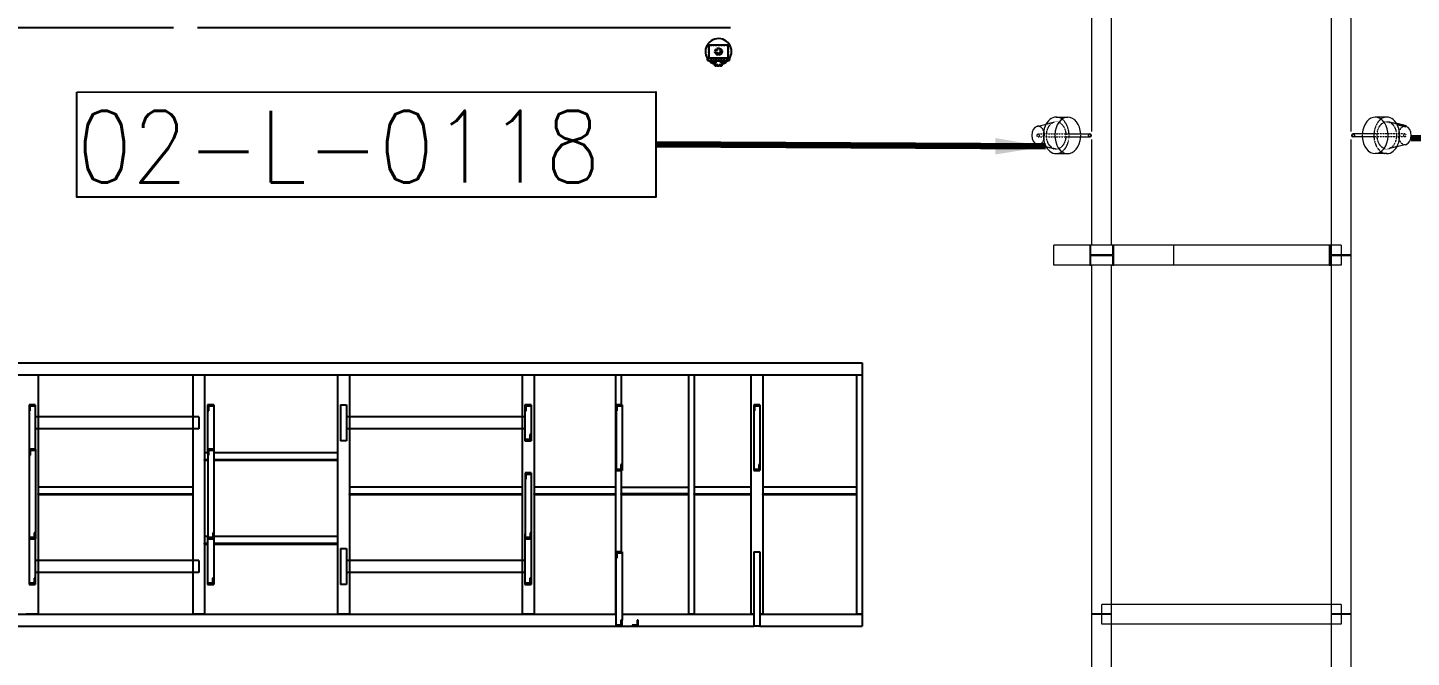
# Model space of a CAD drawing. Header units: inches. Extents: x 19 to 689223, y 34 to 210034.
# Drawn here: x 136505 to 147594, y 149116 to 154164 of the extents above; entities that cross this region are included whole.
import ezdxf

# ---------------------------------------------------------------- set-up
doc = ezdxf.new("R2010")
doc.units = ezdxf.units.IN
doc.header["$MEASUREMENT"] = 0
doc.linetypes.add('CABLEROUTEALL-EMBED 1_DWG$0$HIDDEN2', pattern=[0.1875, 0.125, -0.0625])
doc.linetypes.add('LIGHTINGLAYOUTPROGRESSUNIT-EMBED 1_DWG$0$HIDDEN2', pattern=[0.1875, 0.125, -0.0625])
for name, color, linetype in [('_Auto', 7, 'Continuous'), ('CABLEROUTEALL-EMBED 1_DWG$0$DwgTemplate', 7, 'Continuous'), ('Pointers', 136, 'Continuous')]:
    doc.layers.add(name, color=color, linetype=linetype)
doc.layers.add('Layout', color=6, linetype='Continuous', lineweight=20)
doc.layers.add('Pipe Rack Lighting', color=1, linetype='Continuous', lineweight=5)
doc.styles.add('HZTXT', font='txt_qlt.shx', dxfattribs={"width": 0.7, "bigfont": 'hztxt.shx'})
doc.dimstyles.new('ISO-25', dxfattribs={"dimtxt": 1000, "dimasz": 2.5, "dimexe": 1.25, "dimexo": 0.625, "dimtad": 1, "dimlfac": 1.016, "dimtxsty": 'HZTXT', "dimcen": 2.5, "dimclrd": 4, "dimclre": 4, "dimclrt": 4, "dimadec": 4, "dimazin": 0, "dimtfac": 1, "dimtmove": 0, "dimatfit": 3, "dimfxl": 1, "dimlwd": -1, "dimlwe": -1, "dimarcsym": 0})

msp = doc.modelspace()

# ---------------------------------------------------------------- linework, layer by layer
at = {"layer": '_Auto', "color": 7, "linetype": 'Continuous'}
msp.add_lwpolyline([(136897.6876, 153648.3404), (141538.6789, 153649.1071), (141538.6789, 152806.2752), (136897.6876, 152805.5086)], close=True, dxfattribs=at)
at = {"layer": 'CABLEROUTEALL-EMBED 1_DWG$0$DwgTemplate', "color": 9, "linetype": 'Continuous'}
for p, q in [((135226.0062, 154164.2044), (137673.8884, 154164.2044)), ((137865.8667, 154164.2044), (142137.2274, 154164.2044)), ((142128.5883, 153920.8718), (141953.888, 153920.8718)), ((142128.5883, 153920.8718), (141953.888, 153920.8718)), ((141953.888, 153920.8718), (141953.888, 153901.674)), ((141953.888, 153920.8718), (141953.888, 153901.674)), ((142118.0295, 154023.5802), (141964.4468, 154023.5802)), ((142118.0295, 154023.5802), (141964.4468, 154023.5802)), ((141964.4468, 154023.5802), (141964.4468, 153920.8718)), ((141964.4468, 154023.5802), (141964.4468, 153920.8718)), ((142118.0295, 153920.8718), (142118.0295, 154023.5802)), ((142118.0295, 153920.8718), (142118.0295, 154023.5802)), ((142128.5883, 153901.674), (142128.5883, 153920.8718)), ((142128.5883, 153901.674), (142128.5883, 153920.8718)), ((141953.888, 153901.674), (142128.5883, 153901.674)), ((141953.888, 153901.674), (142128.5883, 153901.674)), ((141983.6447, 153882.4761), (141983.6447, 153901.674)), ((142022.0403, 153882.4761), (141983.6447, 153882.4761)), ((142022.0403, 153882.4761), (141983.6447, 153882.4761)), ((142002.8425, 153901.674), (142002.8425, 153898.7943)), ((142002.8425, 153901.674), (142002.8425, 153898.7943)), ((142002.8425, 153898.7943), (142079.6339, 153898.7943)), ((142002.8425, 153898.7943), (142079.6339, 153898.7943)), ((142012.4414, 153858.4788), (142012.4414, 153882.4761)), ((142070.0349, 153858.4788), (142012.4414, 153858.4788)), ((142070.0349, 153858.4788), (142012.4414, 153858.4788)), ((142022.0403, 153882.4761), (142022.0403, 153898.7943)), ((142040.0606, 153898.3143), (142040.0606, 153898.7943)), ((142040.0606, 153898.3143), (142040.0606, 153898.7943)), ((142073.9979, 153898.3143), (142040.0606, 153898.3143)), ((142040.0606, 153898.3143), (142073.9979, 153898.3143)), ((142060.436, 153882.4761), (142060.436, 153898.3143)), ((142098.8317, 153882.4761), (142060.436, 153882.4761)), ((142098.8317, 153882.4761), (142060.436, 153882.4761)), ((142070.0349, 153858.4788), (142070.0349, 153882.4761)), ((142073.9979, 153898.7943), (142073.9979, 153898.3143)), ((142073.9979, 153898.7943), (142073.9979, 153898.3143)), ((142073.9979, 153898.3143), (142075.3554, 153898.3143)), ((142073.9979, 153898.3143), (142075.3554, 153898.3143)), ((142075.3554, 153898.3143), (142075.3554, 153898.7943)), ((142075.3554, 153898.3143), (142075.3554, 153898.7943)), ((142079.6339, 153898.7943), (142079.6339, 153901.674)), ((142079.6339, 153898.7943), (142079.6339, 153901.674)), ((142098.8317, 153882.4761), (142098.8317, 153901.674)), ((135034.0278, 151476.5548), (143193.1084, 151476.5548)), ((135034.0278, 151380.5656), (143193.1084, 151380.5656)), ((136493.0634, 151380.5656), (136589.0526, 151380.5656)), ((136589.0526, 151380.5656), (136589.0526, 149460.7819)), ((137827.313, 151380.5656), (137923.3022, 151380.5656)), ((137827.313, 151380.5656), (137827.313, 149460.7819)), ((137923.3022, 151380.5656), (137923.3022, 149460.7819)), ((138988.7822, 151380.5656), (139084.7713, 151380.5656)), ((138988.7822, 151380.5656), (138988.7822, 149460.7819)), ((139084.7713, 151380.5656), (139084.7713, 149460.7819)), ((140467.0156, 151380.5656), (140563.0048, 151380.5656)), ((140467.0156, 151380.5656), (140467.0156, 149460.7819)), ((140563.0048, 151380.5656), (140563.0048, 149460.7819)), ((141215.7312, 151380.5656), (141261.806, 151380.5656)), ((141215.7312, 151380.5656), (141215.7312, 149460.7819)), ((141261.806, 151380.5656), (141261.806, 151140.5926)), ((141801.2652, 151380.5656), (141801.2652, 149460.7819)), ((141801.2652, 151380.5656), (141847.34, 151380.5656)), ((141847.34, 151380.5656), (141847.34, 149460.7819)), ((142300.409, 151380.5656), (142300.409, 149460.7819)), ((142300.409, 151380.5656), (142396.3982, 151380.5656)), ((142396.3982, 151380.5656), (142396.3982, 149460.7819)), ((143147.0336, 151380.5656), (143193.1084, 151380.5656)), ((143147.0336, 151380.5656), (143147.0336, 149460.7819)), ((143193.1084, 151476.5548), (143193.1084, 151380.5656)), ((143193.1084, 151380.5656), (143193.1084, 149460.7819)), ((136516.6495, 151140.5926), (136516.6495, 151091.8301)), ((136565.412, 151140.5926), (136516.6495, 151140.5926)), ((136516.6495, 151091.8301), (136525.7925, 151091.8301)), ((136516.6767, 151140.5926), (136565.4392, 151140.5926)), ((136516.6767, 151140.5926), (136516.6767, 150764.7713)), ((136525.7925, 151091.8301), (136525.7925, 151131.4497)), ((136525.7925, 151131.4497), (136565.412, 151131.4497)), ((136565.412, 151131.4497), (136565.412, 151140.5926)), ((136565.4392, 151140.5926), (136565.4392, 150785.4327)), ((137875.3076, 151044.6035), (136565.4392, 151044.6035)), ((137875.3076, 151044.6035), (137875.3076, 150948.6143)), ((137995.6509, 151140.5926), (137946.8884, 151140.5926)), ((137946.8884, 151140.5926), (137946.8884, 151091.8301)), ((137946.8884, 151091.8301), (137956.0313, 151091.8301)), ((137946.9156, 151140.5926), (137946.9156, 150752.7041)), ((137946.9156, 151140.5926), (137995.6781, 151140.5926)), ((137956.0313, 151091.8301), (137956.0313, 151131.4497)), ((137956.0313, 151131.4497), (137995.6509, 151131.4497)), ((137995.6509, 151131.4497), (137995.6509, 151140.5926)), ((137995.6781, 151140.5926), (137995.6781, 150785.4327)), ((139012.3683, 151140.5926), (139012.3683, 151091.8301)), ((139012.3955, 151140.5926), (139012.3683, 151140.5926)), ((139012.3683, 151091.8301), (139012.3955, 151091.8301)), ((139012.3955, 151140.5926), (139012.3955, 150852.6251)), ((139012.3955, 151140.5926), (139061.158, 151140.5926)), ((139061.158, 151140.5926), (139061.158, 150852.6251)), ((140490.6289, 151044.6035), (139061.158, 151044.6035)), ((140490.6017, 151140.5926), (140490.6017, 151091.8301)), ((140539.3642, 151140.5926), (140490.6017, 151140.5926)), ((140490.6017, 151091.8301), (140499.7447, 151091.8301)), ((140490.6289, 151140.5926), (140490.6289, 150852.6251)), ((140490.6289, 151140.5926), (140539.3914, 151140.5926)), ((140499.7447, 151091.8301), (140499.7447, 151131.4497)), ((140499.7447, 151131.4497), (140539.3642, 151131.4497)), ((140539.3642, 151131.4497), (140539.3642, 151140.5926)), ((140539.3914, 151140.5926), (140539.3914, 150852.6251)), ((141220.1195, 151140.5926), (141220.1195, 151091.8301)), ((141268.882, 151140.5926), (141220.1195, 151140.5926)), ((141220.1195, 151091.8301), (141229.2625, 151091.8301)), ((141220.1467, 151140.5926), (141268.9092, 151140.5926)), ((141220.1467, 151140.5926), (141220.1467, 150612.6521)), ((141229.2625, 151131.4497), (141268.882, 151131.4497)), ((141229.2625, 151091.8301), (141229.2625, 151131.4497)), ((141268.882, 151131.4497), (141268.882, 151140.5926)), ((141268.9092, 151140.5926), (141268.9092, 150612.6521)), ((142323.9951, 151140.5926), (142323.9951, 151091.8301)), ((142372.7576, 151140.5926), (142323.9951, 151140.5926)), ((142323.9951, 151091.8301), (142333.1381, 151091.8301)), ((142324.0223, 151140.5926), (142324.0223, 150612.6521)), ((142324.0223, 151140.5926), (142372.7848, 151140.5926)), ((142333.1381, 151131.4497), (142372.7576, 151131.4497)), ((142333.1381, 151091.8301), (142333.1381, 151131.4497)), ((142372.7576, 151131.4497), (142372.7576, 151140.5926)), ((142372.7848, 151140.5926), (142372.7848, 150612.6521)), ((137875.3076, 150948.6143), (136565.4392, 150948.6143)), ((140490.6289, 150948.6143), (139061.158, 150948.6143)), ((139061.158, 150852.6251), (139012.3955, 150852.6251)), ((140490.6289, 150861.7681), (140490.6289, 150852.6251)), ((140530.2485, 150861.7681), (140490.6289, 150861.7681)), ((140539.3914, 150852.6251), (140490.6289, 150852.6251)), ((140490.6289, 150852.6251), (140539.3914, 150852.6251)), ((140530.2485, 150901.3876), (140530.2485, 150861.7681)), ((140539.3914, 150901.3876), (140530.2485, 150901.3876)), ((140539.3914, 150852.6251), (140539.3914, 150901.3876)), ((136518.0444, 150764.7713), (136516.6767, 150764.7713)), ((136518.0444, 150785.4327), (136518.0444, 150736.6702)), ((136566.8069, 150785.4327), (136518.0444, 150785.4327)), ((136518.0444, 150736.6702), (136527.1873, 150736.6702)), ((136518.0716, 150785.4327), (136566.8341, 150785.4327)), ((136518.0716, 150785.4327), (136518.0716, 150066.1105)), ((136527.1873, 150736.6702), (136527.1873, 150776.2897)), ((136527.1873, 150776.2897), (136566.8069, 150776.2897)), ((136566.8069, 150776.2897), (136566.8069, 150785.4327)), ((136566.8341, 150785.4327), (136566.8341, 150066.1105)), ((137946.9156, 150756.6359), (137923.3022, 150756.6359)), ((137948.2832, 150752.7041), (137946.9156, 150752.7041)), ((137997.0457, 150785.4327), (137948.2832, 150785.4327)), ((137948.2832, 150785.4327), (137948.2832, 150736.6702)), ((137948.2832, 150736.6702), (137957.4262, 150736.6702)), ((137948.3104, 150785.4327), (137997.0729, 150785.4327)), ((137948.3104, 150785.4327), (137948.3104, 150066.1105)), ((137957.4262, 150736.6702), (137957.4262, 150776.2897)), ((137957.4262, 150776.2897), (137997.0457, 150776.2897)), ((137997.0457, 150776.2897), (137997.0457, 150785.4327)), ((137997.0729, 150785.4327), (137997.0729, 150066.1105)), ((138988.7822, 150756.6359), (137997.0729, 150756.6359)), ((137923.3022, 150701.9221), (137948.3104, 150701.9221)), ((137923.3022, 150696.1627), (137923.3022, 150701.9221)), ((137923.3022, 150696.1627), (137948.3104, 150696.1627)), ((137997.0729, 150701.9221), (138988.7822, 150701.9221)), ((137997.0729, 150696.1627), (138988.7822, 150696.1627)), ((138988.7822, 150701.9221), (138988.7822, 150696.1627)), ((140540.7591, 150594.051), (140491.9966, 150594.051)), ((140491.9966, 150594.051), (140491.9966, 150545.2885)), ((140492.0238, 150594.051), (140540.7863, 150594.051)), ((140492.0238, 150594.051), (140492.0238, 150066.1105)), ((140540.7591, 150584.908), (140540.7591, 150594.051)), ((140540.7863, 150594.051), (140540.7863, 150066.1105)), ((141259.7662, 150621.7951), (141220.1467, 150621.7951)), ((141220.1467, 150621.7951), (141220.1467, 150612.6521)), ((141268.9092, 150612.6521), (141220.1467, 150612.6521)), ((141220.1467, 150612.6521), (141268.9092, 150612.6521)), ((141259.7662, 150661.4146), (141259.7662, 150621.7951)), ((141268.9092, 150661.4146), (141259.7662, 150661.4146)), ((141261.806, 150612.6521), (141261.806, 149962.875)), ((141268.9092, 150612.6521), (141268.9092, 150661.4146)), ((142324.0223, 150621.7951), (142324.0223, 150612.6521)), ((142363.6418, 150621.7951), (142324.0223, 150621.7951)), ((142324.0223, 150612.6521), (142372.7848, 150612.6521)), ((142372.7848, 150612.6521), (142324.0223, 150612.6521)), ((142363.6418, 150661.4146), (142363.6418, 150621.7951)), ((142372.7848, 150661.4146), (142363.6418, 150661.4146)), ((142372.7848, 150612.6521), (142372.7848, 150661.4146)), ((140491.9966, 150545.2885), (140501.1395, 150545.2885)), ((140501.1395, 150545.2885), (140501.1395, 150584.908)), ((140501.1395, 150584.908), (140540.7591, 150584.908)), ((137827.313, 150481.147), (136589.0526, 150481.147)), ((136589.0526, 150420.6738), (136589.0526, 150426.4331)), ((136589.0526, 150426.4331), (137827.313, 150426.4331)), ((136589.0526, 150420.6738), (137827.313, 150420.6738)), ((137827.313, 150426.4331), (137827.313, 150420.6738)), ((140467.0156, 150481.147), (139084.7713, 150481.147)), ((139084.7713, 150426.4331), (140467.0156, 150426.4331)), ((139084.7713, 150420.6738), (139084.7713, 150426.4331)), ((139084.7713, 150420.6738), (140467.0156, 150420.6738)), ((140467.0156, 150426.4331), (140467.0156, 150420.6738)), ((141215.7312, 150481.147), (140563.0048, 150481.147)), ((140563.0048, 150426.4331), (141215.7312, 150426.4331)), ((140563.0048, 150420.6738), (140563.0048, 150426.4331)), ((140563.0048, 150420.6738), (141215.7312, 150420.6738)), ((141215.7312, 150420.6738), (141215.7312, 150426.4331)), ((141261.806, 150481.147), (141801.2652, 150481.147)), ((141261.806, 150420.6738), (141261.806, 150426.4331)), ((141801.2652, 150426.4331), (141261.806, 150426.4331)), ((141261.806, 150420.6738), (141801.2652, 150420.6738)), ((141801.2652, 150420.6738), (141801.2652, 150426.4331)), ((142300.409, 150481.147), (141847.34, 150481.147)), ((141847.34, 150426.4331), (142300.409, 150426.4331)), ((141847.34, 150420.6738), (141847.34, 150426.4331)), ((141847.34, 150420.6738), (142300.409, 150420.6738)), ((142300.409, 150426.4331), (142300.409, 150420.6738)), ((143147.0336, 150481.147), (142396.3982, 150481.147)), ((142396.3982, 150420.6738), (142396.3982, 150426.4331)), ((142396.3982, 150426.4331), (143147.0336, 150426.4331)), ((142396.3982, 150420.6738), (143147.0336, 150420.6738)), ((143147.0336, 150420.6738), (143147.0336, 150426.4331)), ((136516.6767, 150084.172), (136516.6767, 149700.7549)), ((136516.6767, 150084.172), (136518.0716, 150084.172)), ((136518.0716, 150075.2534), (136518.0716, 150066.1105)), ((136557.6911, 150075.2534), (136518.0716, 150075.2534)), ((136566.8341, 150066.1105), (136518.0716, 150066.1105)), ((136518.0716, 150066.1105), (136566.8341, 150066.1105)), ((136566.8341, 150114.873), (136557.6911, 150114.873)), ((136557.6911, 150114.873), (136557.6911, 150075.2534)), ((136565.4392, 150066.1105), (136565.4392, 149700.7549)), ((136566.8341, 150066.1105), (136566.8341, 150114.873)), ((137946.9156, 150084.7116), (137923.3022, 150084.7116)), ((137946.9156, 150093.6257), (137948.3104, 150093.6257)), ((137946.9156, 150093.6257), (137946.9156, 149700.7549)), ((137987.9299, 150075.2534), (137948.3104, 150075.2534)), ((137948.3104, 150075.2534), (137948.3104, 150066.1105)), ((137948.3104, 150066.1105), (137997.0729, 150066.1105)), ((137997.0729, 150066.1105), (137948.3104, 150066.1105)), ((137997.0729, 150114.873), (137987.9299, 150114.873)), ((137987.9299, 150114.873), (137987.9299, 150075.2534)), ((137995.6781, 150066.1105), (137995.6781, 149700.7549)), ((137997.0729, 150066.1105), (137997.0729, 150114.873)), ((138988.7822, 150084.7116), (137997.0729, 150084.7116)), ((140490.6561, 150104.7968), (140492.0238, 150104.7968)), ((140490.6561, 150104.7968), (140490.6561, 149700.7549)), ((140531.6433, 150075.2534), (140492.0238, 150075.2534)), ((140492.0238, 150075.2534), (140492.0238, 150066.1105)), ((140540.7863, 150066.1105), (140492.0238, 150066.1105)), ((140492.0238, 150066.1105), (140540.7863, 150066.1105)), ((140531.6433, 150114.873), (140531.6433, 150075.2534)), ((140540.7863, 150114.873), (140531.6433, 150114.873)), ((140539.4186, 150066.1105), (140539.4186, 149700.7549)), ((140540.7863, 150066.1105), (140540.7863, 150114.873)), ((137923.3022, 150029.9978), (137946.9156, 150029.9978)), ((137923.3022, 150024.2384), (137923.3022, 150029.9978)), ((137923.3022, 150024.2384), (137946.9156, 150024.2384)), ((137995.6781, 150029.9978), (138988.7822, 150029.9978)), ((137995.6781, 150024.2384), (138988.7822, 150024.2384)), ((138988.7822, 150029.9978), (138988.7822, 150024.2384)), ((139012.3955, 149988.7224), (139012.3683, 149988.7224)), ((139012.3683, 149988.7224), (139012.3683, 149939.9599)), ((139012.3683, 149939.9599), (139012.3955, 149939.9599)), ((139012.3955, 149988.7224), (139012.3955, 149700.7549)), ((139012.3955, 149988.7224), (139061.158, 149988.7224)), ((139061.158, 149988.7224), (139061.158, 149700.7549)), ((141268.4566, 149962.875), (141219.6941, 149962.875)), ((141219.6941, 149962.875), (141219.6941, 149914.1125)), ((141228.8371, 149953.7321), (141268.4566, 149953.7321)), ((141228.8371, 149914.1125), (141228.8371, 149953.7321)), ((141268.4566, 149953.7321), (141268.4566, 149962.875)), ((141268.4566, 149962.875), (141268.4838, 149962.875)), ((141268.4838, 149962.875), (141268.4838, 149413.5553)), ((142324.0223, 149962.875), (142323.9951, 149962.875)), ((142323.9951, 149962.875), (142323.9951, 149914.1125)), ((142324.0223, 149962.875), (142372.7848, 149962.875)), ((142324.0223, 149962.875), (142324.0223, 149364.7928)), ((142372.7848, 149962.875), (142372.7848, 149364.7928)), ((137875.3076, 149892.7333), (136565.4392, 149892.7333)), ((137875.3076, 149892.7333), (137875.3076, 149796.7441)), ((140490.6561, 149892.7333), (139061.158, 149892.7333)), ((141219.6941, 149914.1125), (141228.8371, 149914.1125)), ((141219.7213, 149914.1125), (141219.7213, 149373.9357)), ((142323.9951, 149914.1125), (142324.0223, 149914.1125)), ((136556.2963, 149709.8979), (136516.6767, 149709.8979)), ((136516.6767, 149709.8979), (136516.6767, 149700.7549)), ((136565.4392, 149749.5174), (136556.2963, 149749.5174)), ((136556.2963, 149749.5174), (136556.2963, 149709.8979)), ((137875.3076, 149796.7441), (136565.4392, 149796.7441)), ((136565.4392, 149700.7549), (136565.4392, 149749.5174)), ((137946.9156, 149709.8979), (137946.9156, 149700.7549)), ((137986.5351, 149709.8979), (137946.9156, 149709.8979)), ((137995.6781, 149749.5174), (137986.5351, 149749.5174)), ((137986.5351, 149749.5174), (137986.5351, 149709.8979)), ((137995.6781, 149700.7549), (137995.6781, 149749.5174)), ((140490.6561, 149796.7441), (139061.158, 149796.7441)), ((140530.2757, 149709.8979), (140490.6561, 149709.8979)), ((140490.6561, 149709.8979), (140490.6561, 149700.7549)), ((140530.2757, 149749.5174), (140530.2757, 149709.8979)), ((140539.4186, 149749.5174), (140530.2757, 149749.5174)), ((140539.4186, 149700.7549), (140539.4186, 149749.5174)), ((136516.6767, 149700.7549), (136565.4392, 149700.7549)), ((136565.4392, 149700.7549), (136516.6767, 149700.7549)), ((137995.6781, 149700.7549), (137946.9156, 149700.7549)), ((137946.9156, 149700.7549), (137995.6781, 149700.7549)), ((139061.158, 149700.7549), (139012.3955, 149700.7549)), ((140539.4186, 149700.7549), (140490.6561, 149700.7549)), ((140490.6561, 149700.7549), (140539.4186, 149700.7549)), ((135034.0278, 149460.7819), (141219.7213, 149460.7819)), ((136589.0526, 149460.7819), (136493.0634, 149460.7819)), ((137923.3022, 149460.7819), (137827.313, 149460.7819)), ((139084.7713, 149460.7819), (138988.7822, 149460.7819)), ((140563.0048, 149460.7819), (140467.0156, 149460.7819)), ((141219.7213, 149460.7819), (141215.7312, 149460.7819)), ((141219.7213, 149373.9357), (141219.7213, 149364.7928)), ((141259.3408, 149373.9357), (141219.7213, 149373.9357)), ((141268.4838, 149413.5553), (141259.3408, 149413.5553)), ((141259.3408, 149413.5553), (141259.3408, 149373.9357)), ((141268.4838, 149460.7819), (142324.0223, 149460.7819)), ((141268.4838, 149364.7928), (141268.4838, 149413.5553)), ((141389.6217, 149373.9357), (141350.0022, 149373.9357)), ((141350.0022, 149373.9357), (141350.0022, 149364.7928)), ((141398.7647, 149413.5553), (141389.6217, 149413.5553)), ((141389.6217, 149413.5553), (141389.6217, 149373.9357)), ((141398.7647, 149364.7928), (141398.7647, 149413.5553)), ((141847.34, 149460.7819), (141801.2652, 149460.7819)), ((142324.0223, 149460.7819), (142300.409, 149460.7819)), ((142396.3982, 149460.7819), (142372.7848, 149460.7819)), ((142372.7848, 149460.7819), (143193.1084, 149460.7819)), ((143193.1084, 149460.7819), (143147.0336, 149460.7819)), ((143193.1084, 149460.7819), (143193.1084, 149364.7928)), ((135034.0278, 149364.7928), (141219.7213, 149364.7928)), ((141219.7213, 149364.7928), (141268.4838, 149364.7928)), ((141268.4838, 149364.7928), (141350.0022, 149364.7928)), ((141350.0022, 149364.7928), (141398.7647, 149364.7928)), ((141398.7647, 149364.7928), (142324.0223, 149364.7928)), ((142372.7848, 149364.7928), (142324.0223, 149364.7928)), ((142372.7848, 149364.7928), (143193.1084, 149364.7928))]:
    msp.add_line(p, q, dxfattribs=at)
at = {"layer": 'CABLEROUTEALL-EMBED 1_DWG$0$DwgTemplate', "color": 9, "linetype": 'CABLEROUTEALL-EMBED 1_DWG$0$HIDDEN2'}
for p, q in [((141953.888, 153901.674), (141953.888, 153920.8718)), ((141953.888, 153901.674), (141953.888, 153920.8718)), ((141953.888, 153920.8718), (142128.5883, 153920.8718)), ((141953.888, 153920.8718), (142128.5883, 153920.8718)), ((141964.4468, 153920.8718), (141964.4468, 154023.5802)), ((141964.4468, 153920.8718), (141964.4468, 154023.5802)), ((141964.4468, 154023.5802), (142118.0295, 154023.5802)), ((141964.4468, 154023.5802), (142118.0295, 154023.5802)), ((141964.4468, 153920.8718), (142118.0295, 153920.8718)), ((141964.4468, 153920.8718), (142118.0295, 153920.8718)), ((142118.0295, 153920.8718), (141964.4468, 153920.8718)), ((142118.0295, 153920.8718), (141964.4468, 153920.8718)), ((142118.0295, 154023.5802), (142118.0295, 153920.8718)), ((142118.0295, 154023.5802), (142118.0295, 153920.8718)), ((142128.5883, 153920.8718), (142128.5883, 153901.674)), ((142128.5883, 153920.8718), (142128.5883, 153901.674)), ((142128.5883, 153901.674), (141953.888, 153901.674)), ((142128.5883, 153901.674), (141953.888, 153901.674)), ((141983.6447, 153901.674), (142022.0403, 153901.674)), ((142022.0403, 153901.674), (141983.6447, 153901.674)), ((141983.6447, 153882.4761), (142022.0403, 153882.4761)), ((141983.6447, 153882.4761), (142022.0403, 153882.4761)), ((142002.8425, 153901.674), (142079.6339, 153901.674)), ((142002.8425, 153901.674), (142079.6339, 153901.674)), ((142079.6339, 153901.674), (142002.8425, 153901.674)), ((142079.6339, 153901.674), (142002.8425, 153901.674)), ((142079.6339, 153901.674), (142002.8425, 153901.674)), ((142079.6339, 153901.674), (142002.8425, 153901.674)), ((142002.8425, 153898.7943), (142002.8425, 153901.674)), ((142002.8425, 153898.7943), (142002.8425, 153901.674)), ((142002.8425, 153901.674), (142002.8425, 153898.7943)), ((142002.8425, 153901.674), (142002.8425, 153898.7943)), ((142002.8425, 153898.7943), (142002.8425, 153901.674)), ((142002.8425, 153898.7943), (142002.8425, 153901.674)), ((142002.8425, 153901.674), (142079.6339, 153901.674)), ((142002.8425, 153901.674), (142079.6339, 153901.674)), ((142079.6339, 153898.7943), (142002.8425, 153898.7943)), ((142079.6339, 153898.7943), (142002.8425, 153898.7943)), ((142002.8425, 153898.7943), (142079.6339, 153898.7943)), ((142002.8425, 153898.7943), (142079.6339, 153898.7943)), ((142079.6339, 153898.7943), (142002.8425, 153898.7943)), ((142079.6339, 153898.7943), (142002.8425, 153898.7943)), ((142012.4414, 153901.674), (142070.0349, 153901.674)), ((142070.0349, 153901.674), (142012.4414, 153901.674)), ((142012.4414, 153882.4761), (142012.4414, 153901.674)), ((142012.4414, 153858.4788), (142070.0349, 153858.4788)), ((142012.4414, 153858.4788), (142070.0349, 153858.4788)), ((142022.0403, 153898.7943), (142022.0403, 153901.674)), ((142040.0606, 153898.7943), (142040.0606, 153899.2742)), ((142040.0606, 153898.7943), (142040.0606, 153899.2742)), ((142040.0606, 153899.2742), (142041.4181, 153899.2742)), ((142040.0606, 153899.2742), (142041.4181, 153899.2742)), ((142040.0606, 153899.2742), (142073.9979, 153899.2742)), ((142040.0606, 153899.2742), (142073.9979, 153899.2742)), ((142041.4181, 153898.3143), (142040.0606, 153898.3143)), ((142041.4181, 153898.3143), (142040.0606, 153898.3143)), ((142041.4181, 153899.2742), (142041.4181, 153898.3143)), ((142041.4181, 153899.2742), (142041.4181, 153898.3143)), ((142075.3554, 153899.2742), (142041.4181, 153899.2742)), ((142041.4181, 153899.2742), (142075.3554, 153899.2742)), ((142041.4181, 153898.3143), (142075.3554, 153898.3143)), ((142041.4181, 153898.3143), (142075.3554, 153898.3143)), ((142060.436, 153901.674), (142098.8317, 153901.674)), ((142098.8317, 153901.674), (142060.436, 153901.674)), ((142060.436, 153898.3143), (142060.436, 153901.674)), ((142060.436, 153882.4761), (142098.8317, 153882.4761)), ((142060.436, 153882.4761), (142098.8317, 153882.4761)), ((142070.0349, 153882.4761), (142070.0349, 153901.674)), ((142073.9979, 153899.2742), (142073.9979, 153898.7943)), ((142073.9979, 153899.2742), (142073.9979, 153898.7943)), ((142075.3554, 153899.2742), (142073.9979, 153899.2742)), ((142075.3554, 153899.2742), (142073.9979, 153899.2742)), ((142075.3554, 153898.7943), (142075.3554, 153899.2742)), ((142075.3554, 153898.7943), (142075.3554, 153899.2742)), ((142079.6339, 153901.674), (142079.6339, 153898.7943)), ((142079.6339, 153901.674), (142079.6339, 153898.7943)), ((142079.6339, 153901.674), (142079.6339, 153898.7943)), ((142079.6339, 153901.674), (142079.6339, 153898.7943)), ((142079.6339, 153898.7943), (142079.6339, 153901.674)), ((142079.6339, 153898.7943), (142079.6339, 153901.674))]:
    msp.add_line(p, q, dxfattribs=at)
for radius in [28.7968, 28.7968, 28.7968, 28.7968, 23.9973, 23.9973, 23.9973, 23.9973, 14.3984, 14.3984, 14.3984, 14.3984]:
    msp.add_circle((142041.2382, 153972.226), radius, dxfattribs=at)
at = {"layer": 'CABLEROUTEALL-EMBED 1_DWG$0$DwgTemplate', "color": 9, "linetype": 'Continuous'}
for start, end in [(0, 213.39848849), (0, 213.39848849), (326.60151151, 0), (326.60151151, 0), (222.40074009, 236.60151161), (222.40074009, 236.60151161), (239.07025266, 254.02431707), (239.07025266, 254.02431707), (285.97568293, 300.92974734), (285.97568293, 300.92974734), (303.39848839, 317.59925991), (303.39848839, 317.59925991)]:
    msp.add_arc((142041.2382, 153972.226), 104.6282, start, end, dxfattribs=at)
at = {"layer": 'CABLEROUTEALL-EMBED 1_DWG$0$DwgTemplate', "color": 9, "linetype": 'CABLEROUTEALL-EMBED 1_DWG$0$HIDDEN2'}
for start, end in [(213.39848849, 222.40074009), (213.39848849, 222.40074009), (236.60151161, 239.07025266), (236.60151161, 239.07025266), (254.02431707, 285.97568293), (254.02431707, 285.97568293), (300.92974734, 303.39848839), (300.92974734, 303.39848839), (317.59925991, 326.60151151), (317.59925991, 326.60151151)]:
    msp.add_arc((142041.2382, 153972.226), 104.6282, start, end, dxfattribs=at)
at = {"layer": 'Layout', "color": 6, "linetype": 'Continuous'}
for p, q in [((145033.653, 153332.3021), (145033.653, 155892.0591)), ((145192.1311, 152419.649), (145192.1311, 155892.0591)), ((146953.4366, 152340.4099), (146953.4366, 155220.0854)), ((147111.9148, 153332.3021), (147111.9148, 155220.0854)), ((145033.653, 152419.649), (145033.653, 153268.3013)), ((147111.9148, 152340.4099), (147111.9148, 153268.3013)), ((145688.8271, 152419.649), (144728.9353, 152419.649)), ((144728.9353, 152261.1708), (144728.9353, 152419.649)), ((145016.2204, 152419.649), (145016.2204, 152261.1708)), ((145025.9729, 152419.649), (145016.2204, 152419.649)), ((145025.9729, 152343.3966), (145025.9729, 152419.649)), ((145199.8112, 152419.649), (145199.8112, 152343.3966)), ((145209.5637, 152419.649), (145199.8112, 152419.649)), ((145209.5637, 152261.1708), (145209.5637, 152419.649)), ((147032.6757, 152419.649), (145688.8271, 152419.649)), ((145688.8271, 152419.649), (145688.8271, 152261.1708)), ((146936.004, 152419.649), (146936.004, 152261.1708)), ((146945.7565, 152419.649), (146936.004, 152419.649)), ((146945.7565, 152343.3966), (146945.7565, 152419.649)), ((147032.6757, 152419.649), (147032.6757, 152261.1708)), ((145688.8271, 152261.1708), (144728.9353, 152261.1708)), ((145016.2204, 152261.1708), (145025.9729, 152261.1708)), ((145199.8112, 152343.3966), (145025.9729, 152343.3966)), ((145025.9729, 152261.1708), (145025.9729, 152337.4232)), ((145025.9729, 152337.4232), (145199.8112, 152337.4232)), ((145033.653, 149463.7211), (145033.653, 152261.1708)), ((145192.1311, 149463.7211), (145192.1311, 152261.1708)), ((145199.8112, 152337.4232), (145199.8112, 152261.1708)), ((145199.8112, 152261.1708), (145209.5637, 152261.1708)), ((147032.6757, 152261.1708), (145688.8271, 152261.1708)), ((146936.004, 152261.1708), (146945.7565, 152261.1708)), ((147115.8503, 152343.3966), (146945.7565, 152343.3966)), ((146945.7565, 152337.4232), (147115.8503, 152337.4232)), ((146945.7565, 152261.1708), (146945.7565, 152337.4232)), ((146953.4366, 149463.7211), (146953.4366, 152340.4099)), ((146953.4366, 152340.4099), (147111.9148, 152340.4099)), ((147111.9148, 152340.4099), (146953.4366, 152340.4099)), ((147111.9148, 149463.7211), (147111.9148, 152340.4099)), ((147032.6757, 149539.9735), (145112.892, 149539.9735)), ((145112.892, 149381.4953), (145112.892, 149539.9735)), ((147032.6757, 149539.9735), (147032.6757, 149381.4953)), ((145192.1311, 149463.7211), (145033.653, 149463.7211)), ((145033.653, 148532.843), (145033.653, 149460.7344)), ((145033.653, 149460.7344), (145192.1311, 149460.7344)), ((147032.6757, 149381.4953), (145112.892, 149381.4953)), ((145192.1311, 146660.298), (145192.1311, 149460.7344)), ((147111.9148, 149463.7211), (146953.4366, 149463.7211)), ((146953.4366, 146581.0589), (146953.4366, 149460.7344)), ((146953.4366, 149460.7344), (147111.9148, 149460.7344)), ((147111.9148, 148532.843), (147111.9148, 149460.7344))]:
    msp.add_line(p, q, dxfattribs=at)
at = {"layer": 'Pipe Rack Lighting', "linetype": 'Continuous'}
for p, q in [((144593.9035, 153372.2697), (144666.7828, 153390.9752)), ((144747.9565, 153446.5891), (144841.0533, 153446.5891)), ((147397.6112, 153446.5891), (147304.5144, 153446.5891)), ((144841.0533, 153312.4922), (145016.9029, 153312.4922)), ((144841.0533, 153288.111), (145016.9029, 153288.111)), ((147304.5144, 153312.4922), (147128.6649, 153312.4922)), ((147304.5144, 153288.111), (147128.6649, 153288.111)), ((144593.9035, 153228.3335), (144666.7828, 153209.628)), ((144747.9565, 153154.0141), (144841.0533, 153154.0141)), ((147397.6112, 153154.0141), (147304.5144, 153154.0141)), ((147551.6643, 153228.3335), (147478.7849, 153209.628))]:
    msp.add_line(p, q, dxfattribs=at)
at = {"layer": 'Pipe Rack Lighting', "linetype": 'LIGHTINGLAYOUTPROGRESSUNIT-EMBED 1_DWG$0$HIDDEN2'}
for p, q in [((144666.7828, 153390.9752), (144734.1028, 153408.2538)), ((147478.7849, 153390.9752), (147411.4649, 153408.2538)), ((144603.1393, 153312.4922), (144841.0533, 153312.4922)), ((144603.1393, 153288.111), (144841.0533, 153288.111)), ((147542.4285, 153312.4922), (147304.5144, 153312.4922)), ((147542.4285, 153288.111), (147304.5144, 153288.111)), ((144666.7828, 153209.628), (144734.1028, 153192.3494)), ((147478.7849, 153209.628), (147411.4649, 153192.3494))]:
    msp.add_line(p, q, dxfattribs=at)
at = {"layer": 'Pipe Rack Lighting', "linetype": 'Continuous', "lineweight": 35}
msp.add_line((147551.6643, 153372.2697), (147478.7849, 153390.9752), dxfattribs=at)
at = {"layer": 'Pipe Rack Lighting', "linetype": 'Continuous'}
for centre, major_axis, start_param, end_param in [((144603.1393, 153300.3016), (0, -73.1438), 3.321127005, 6.1036509558), ((144747.9565, 153300.3016), (0, -146.2875), 3.1415926536, 6.2831853072), ((144841.0533, 153300.3016), (0, -146.2875), 3.1415926536, 7.7705515474), ((144841.0533, 153300.3016), (0, 146.2875), 4.795819067, 6.2831853072), ((147304.5144, 153300.3016), (0, 146.2875), 3.1415926536, 7.7705515474), ((147397.6112, 153300.3016), (0, 146.2875), 3.1415926536, 6.2831853072), ((147542.4285, 153300.3016), (0, 73.1438), 3.321127005, 6.1036509558), ((147304.5144, 153300.3016), (0, -146.2875), 4.795819067, 6.2831853072)]:
    msp.add_ellipse(centre, major_axis=major_axis, ratio=0.7071067812, start_param=start_param, end_param=end_param, dxfattribs=at)
at = {"layer": 'Pipe Rack Lighting', "linetype": 'LIGHTINGLAYOUTPROGRESSUNIT-EMBED 1_DWG$0$HIDDEN2'}
for centre, major_axis, start_param, end_param in [((144603.1393, 153300.3016), (0, 73.1438), 2.9620583022, 6.2831853072), ((144603.1393, 153300.3016), (0, 73.1438), 0, 0.1795343514), ((144747.9565, 153300.3016), (0, 146.2875), 3.1415926536, 6.2831853072), ((147397.6112, 153300.3016), (0, -146.2875), 3.1415926536, 6.2831853072), ((147542.4285, 153300.3016), (0, -73.1438), 2.9620583022, 6.2831853072), ((144841.0533, 153300.3016), (0, -146.2875), 1.4873662402, 1.6542264134), ((147304.5144, 153300.3016), (0, 146.2875), 1.4873662402, 1.6542264134), ((147542.4285, 153300.3016), (0, -73.1438), 0, 0.1795343514)]:
    msp.add_ellipse(centre, major_axis=major_axis, ratio=0.7071067812, start_param=start_param, end_param=end_param, dxfattribs=at)
for centre, major_axis in [((144747.9565, 153300.3016), (0, 109.7156)), ((147397.6112, 153300.3016), (0, -109.7156)), ((144603.1393, 153300.3016), (0, 12.1906)), ((147542.4285, 153300.3016), (0, -12.1906))]:
    msp.add_ellipse(centre, major_axis=major_axis, ratio=0.7071067812, dxfattribs=at)
at = {"layer": 'Pipe Rack Lighting', "linetype": 'Continuous'}
for centre, major_axis in [((145016.9029, 153300.3016), (0, -15.2383)), ((145016.9029, 153300.3016), (0, -15.2383)), ((145016.9029, 153300.3016), (0, 12.1906)), ((147128.6649, 153300.3016), (0, -15.2383)), ((147128.6649, 153300.3016), (0, -15.2383)), ((147128.6649, 153300.3016), (0, -12.1906))]:
    msp.add_ellipse(centre, major_axis=major_axis, ratio=0.7071067812, dxfattribs=at)

# ---------------------------------------------------------------- texts
at = {"layer": '_Auto', "color": 7, "style": 'HZTXT', "width": 0.9}
msp.add_text('02-L-0118', height=575.9351, dxfattribs=at).set_placement((136897.6876, 152922.5686))

# ---------------------------------------------------------------- leaders
at = {"layer": 'Pointers'}
for points in [[(144661.0381, 153211.1025), (141538.6789, 153227.6911)], [(147592.043, 153279.6422), (150143.3347, 153271.2544)]]:
    msp.add_leader(points, dimstyle='ISO-25', override={"dimasz": 400, "dimtad": 0, "dimclrd": 136, "dimlwd": 65534}, dxfattribs=at)

doc.saveas('drawing.dxf')
